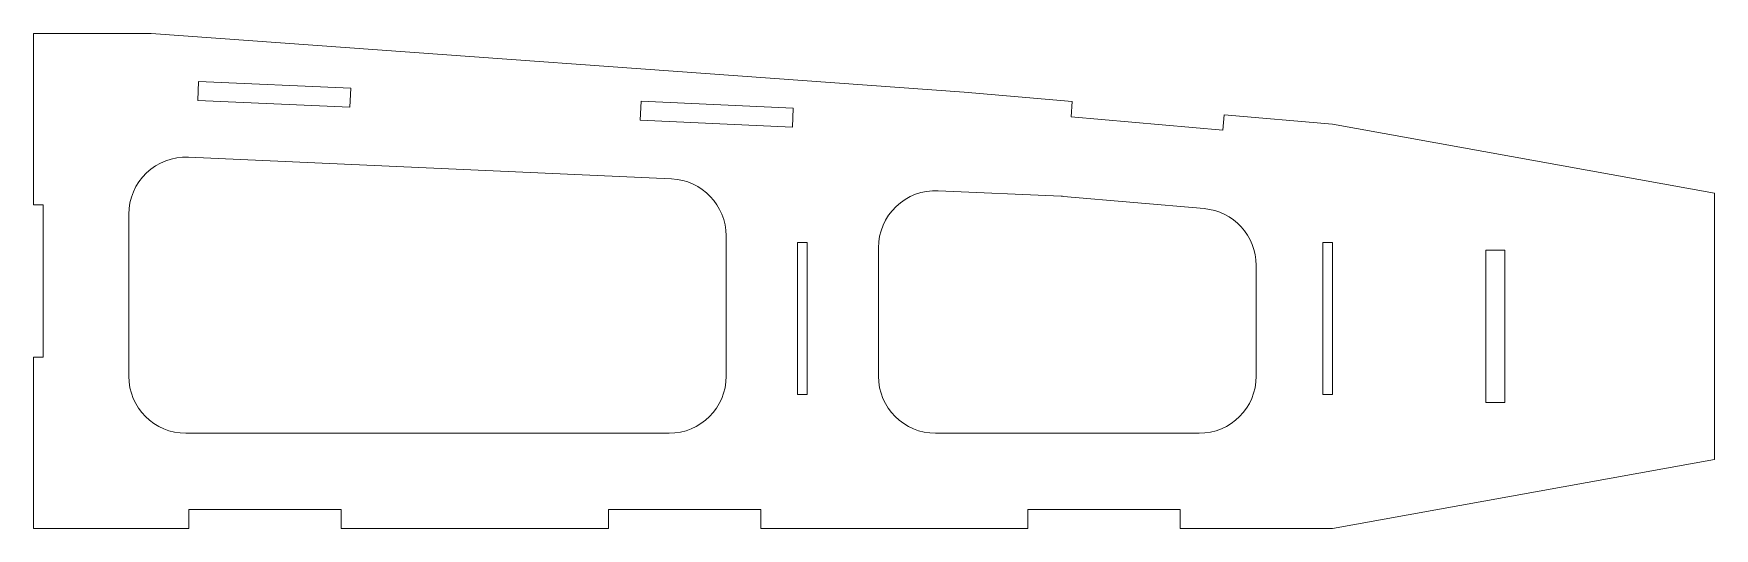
# Paper-space layout 'Sheet5' of a CAD drawing. Header units: inches. Extents: x 0.9 to 23, y 1.4 to 7.9.
import ezdxf

# ---------------------------------------------------------------- set-up
doc = ezdxf.new("R2010")
doc.units = ezdxf.units.IN
doc.header["$MEASUREMENT"] = 0

psp = doc.layouts.new('Sheet5')

# ---------------------------------------------------------------- linework, layer by layer
at = {"color": 1, "linetype": 'Continuous', "lineweight": 15}
for p, q in [((0.942, 7.946), (0.942, 5.696)), ((2.484, 7.946), (0.942, 7.946)), ((13.159, 7.176), (2.484, 7.946)), ((3.109, 7.318), (3.098, 7.068)), ((5.107, 7.228), (3.109, 7.318)), ((5.096, 6.978), (3.098, 7.068)), ((5.107, 7.228), (5.096, 6.978)), ((14.581, 7.052), (13.159, 7.176)), ((8.918, 7.058), (8.907, 6.808)), ((10.916, 6.968), (8.918, 7.058)), ((10.916, 6.968), (10.905, 6.718)), ((14.564, 6.852), (14.581, 7.052)), ((14.564, 6.852), (16.556, 6.678)), ((16.556, 6.678), (16.574, 6.879)), ((17.996, 6.755), (16.574, 6.879)), ((10.905, 6.718), (8.907, 6.808)), ((23.012, 5.85), (17.996, 6.755)), ((2.976, 6.322), (9.32, 6.039)), ((12.82, 5.882), (14.435, 5.81)), ((14.467, 5.808), (16.311, 5.647)), ((23.012, 2.35), (23.012, 5.85)), ((0.942, 5.696), (1.067, 5.696)), ((1.067, 5.696), (1.067, 3.696)), ((2.192, 3.446), (2.192, 5.573)), ((10.036, 5.289), (10.036, 3.446)), ((10.974, 5.203), (10.974, 3.203)), ((10.974, 5.203), (11.099, 5.203)), ((11.099, 5.203), (11.099, 3.203)), ((12.036, 3.446), (12.036, 5.133)), ((17.996, 5.203), (17.871, 5.203)), ((17.871, 3.203), (17.871, 5.203)), ((17.996, 3.203), (17.996, 5.203)), ((20.012, 5.1), (20.012, 3.1)), ((20.012, 5.1), (20.262, 5.1)), ((20.262, 5.1), (20.262, 3.1)), ((16.996, 4.9), (16.996, 3.446)), ((0.942, 3.696), (0.942, 1.446)), ((1.067, 3.696), (0.942, 3.696)), ((10.974, 3.203), (11.099, 3.203)), ((17.996, 3.203), (17.871, 3.203)), ((20.012, 3.1), (20.262, 3.1)), ((9.286, 2.696), (2.942, 2.696)), ((16.246, 2.696), (12.786, 2.696)), ((17.996, 1.446), (23.012, 2.35)), ((2.982, 1.696), (4.982, 1.696)), ((2.982, 1.696), (2.982, 1.446)), ((4.982, 1.446), (4.982, 1.696)), ((8.49, 1.696), (10.49, 1.696)), ((8.49, 1.696), (8.49, 1.446)), ((10.49, 1.446), (10.49, 1.696)), ((13.998, 1.696), (15.998, 1.696)), ((13.998, 1.696), (13.998, 1.446)), ((15.998, 1.696), (15.998, 1.446)), ((0.942, 1.446), (2.982, 1.446)), ((4.982, 1.446), (8.49, 1.446)), ((10.49, 1.446), (13.998, 1.446)), ((15.998, 1.446), (17.996, 1.446))]:
    psp.add_line(p, q, dxfattribs=at)
for centre, start, end in [((2.942, 5.573), 87.438, 180), ((9.286, 5.289), 0, 87.438), ((12.786, 5.133), 87.438, 180), ((14.401, 5.061), 85.0157, 87.438), ((16.246, 4.9), 0, 85.0157), ((2.942, 3.446), 180, 270), ((9.286, 3.446), 270, 0), ((12.786, 3.446), 180, 270), ((16.246, 3.446), 270, 0)]:
    psp.add_arc(centre, 0.75, start, end, dxfattribs=at)

doc.saveas('drawing.dxf')
